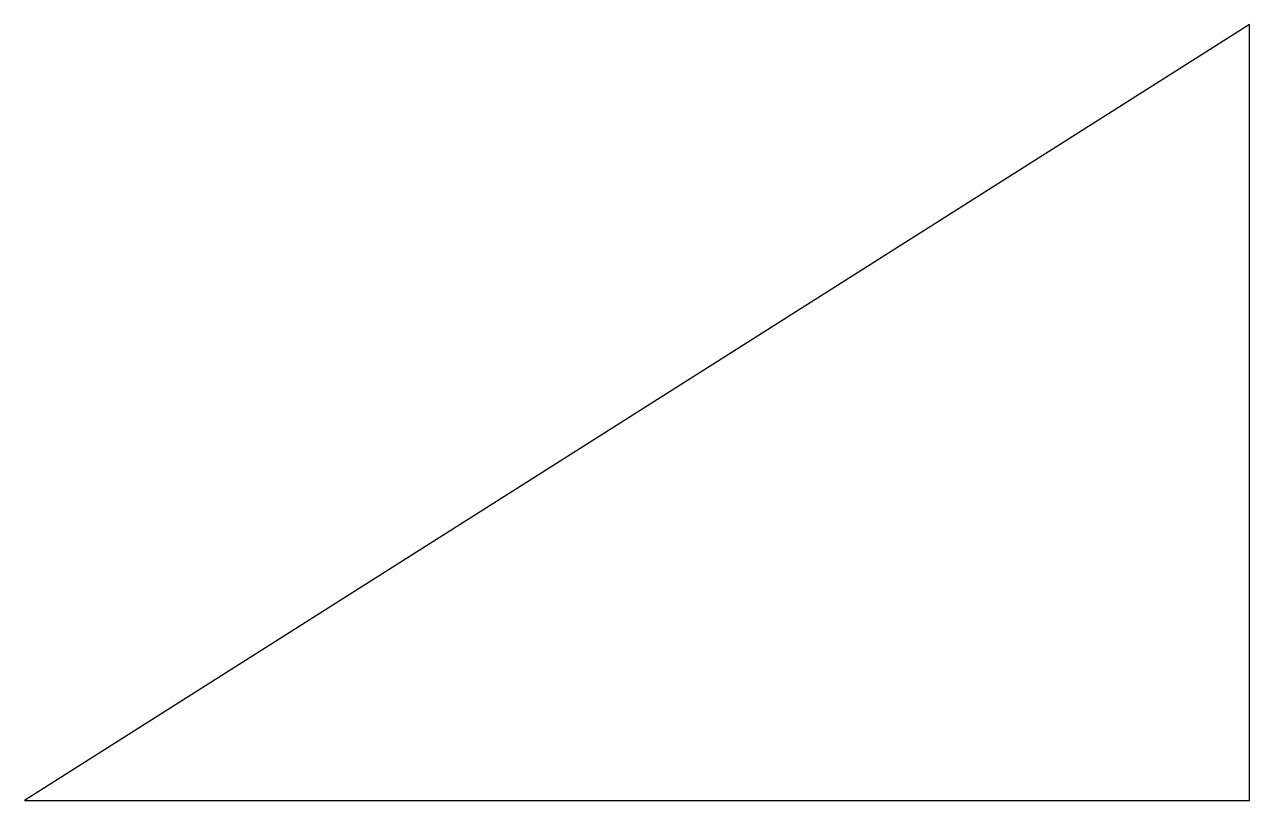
# Model space of a CAD drawing. Header units: millimetres. Extents: x -13526 to -13376, y -14437 to -14342.
import ezdxf

# ---------------------------------------------------------------- set-up
doc = ezdxf.new("R2010")
doc.units = ezdxf.units.MM
doc.header["$MEASUREMENT"] = 0

msp = doc.modelspace()

# ---------------------------------------------------------------- linework, layer by layer
for p, q in [((-13376, -14342), (-13526, -14437)), ((-13376, -14437), (-13376, -14342)), ((-13526, -14437), (-13376, -14437))]:
    msp.add_line(p, q)

doc.saveas('drawing.dxf')
